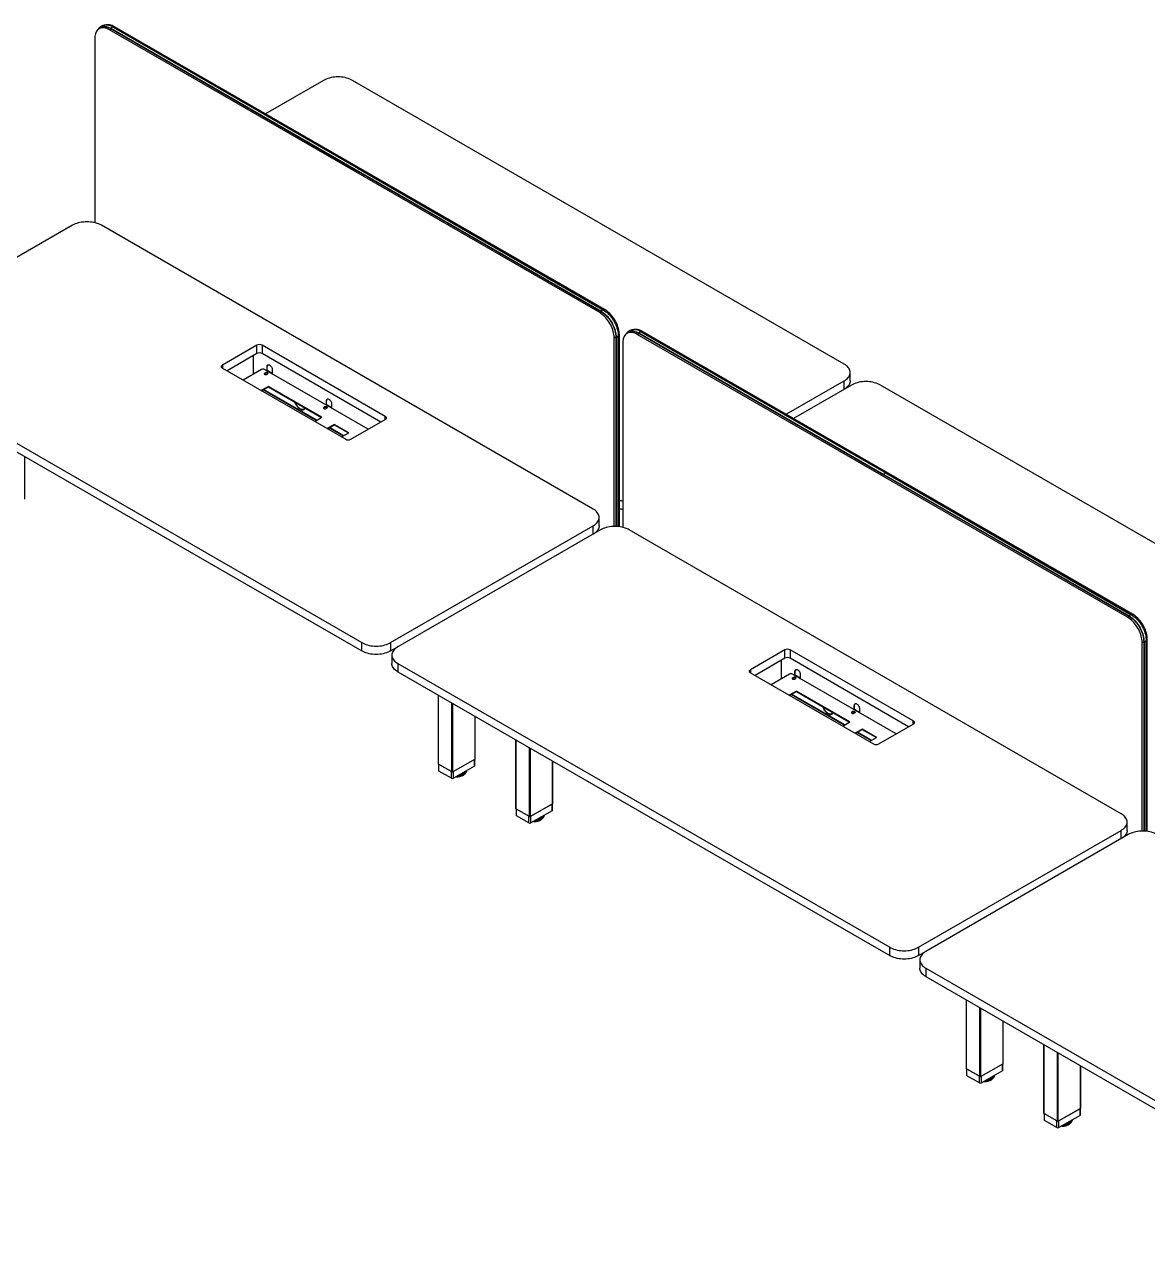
# Model space of a CAD drawing. Header units: millimetres. Extents: x -429 to 10261, y -321 to 5396.
# Drawn here: x 5662 to 8406, y 312 to 3333 of the extents above; entities that cross this region are included whole.
import ezdxf

# ---------------------------------------------------------------- set-up
doc = ezdxf.new("R2010")
doc.units = ezdxf.units.MM
doc.header["$LTSCALE"] = 100

msp = doc.modelspace()

# ---------------------------------------------------------------- linework, layer by layer
at = {"color": 7, "linetype": 'Continuous', "lineweight": -3}
for p, q in [((5848.99, 3326.22), (5844.04, 3323.36)), ((5872.57, 3323.74), (6471.84, 2977.79)), ((5872.57, 3323.74), (5872.57, 3323.5)), ((5872.57, 3323.5), (6471.84, 2977.55)), ((5872.74, 3324.19), (6472.01, 2978.23)), ((5878.06, 3327.26), (6477.34, 2981.31)), ((6477.4, 2981.29), (5878.13, 3327.24)), ((5879.08, 3326.69), (5881.76, 3328.23)), ((7080.31, 2636.33), (5881.76, 3328.23)), ((5833.68, 3300.47), (5833.68, 2848.78)), ((5869.04, 3320.89), (5873.01, 3323.18)), ((7067.58, 2628.98), (5869.04, 3320.89)), ((5872.61, 3323.41), (6471.89, 2977.45)), ((6392.65, 3196.92), (6250.94, 3115.11)), ((7665.44, 2502.97), (6463.36, 3196.92)), ((6471.84, 2977.79), (7071.12, 2631.84)), ((6471.84, 2977.55), (7071.12, 2631.59)), ((6471.89, 2977.45), (7071.16, 2631.5)), ((6472.01, 2978.23), (7071.28, 2632.28)), ((6477.34, 2981.31), (7076.61, 2635.35)), ((7076.67, 2635.33), (6477.4, 2981.29)), ((5778.88, 2842.6), (5283.91, 2556.86)), ((7051.67, 2148.65), (5849.59, 2842.6)), ((7067.58, 2628.98), (7071.61, 2631.31)), ((7071.12, 2631.84), (7071.12, 2631.59)), ((7071.12, 2631.84), (7071.5, 2631.61)), ((7077.6, 2634.76), (7080.31, 2636.33)), ((7102.94, 2567.74), (7106.96, 2570.07)), ((7106.91, 2569.58), (7106.91, 2106.05)), ((7107.18, 2569.38), (7106.97, 2569.5)), ((7106.97, 2569.5), (7106.97, 2106.05)), ((7107.17, 2570.42), (7107.18, 2569.38)), ((7107.18, 2569.38), (7107.18, 2106.05)), ((7107.65, 2569.3), (7107.65, 2106.03)), ((7112.96, 2573.53), (7115.67, 2575.09)), ((7112.97, 2572.37), (7112.97, 2105.68)), ((7112.98, 2105.68), (7112.98, 2572.44)), ((7115.67, 2105.38), (7115.67, 2575.09)), ((7139.46, 2581.25), (7134.51, 2578.39)), ((7159.51, 2575.91), (7163.48, 2578.21)), ((8358.05, 1884.01), (7159.51, 2575.91)), ((7163.04, 2578.77), (7762.31, 2232.82)), ((7163.04, 2578.77), (7163.04, 2578.53)), ((7163.04, 2578.53), (7762.31, 2232.57)), ((7163.08, 2578.43), (7762.36, 2232.48)), ((7163.21, 2579.21), (7762.48, 2233.26)), ((7168.53, 2582.29), (7767.8, 2236.33)), ((7767.87, 2236.31), (7168.6, 2582.27)), ((7169.55, 2581.71), (7172.23, 2583.26)), ((8370.78, 1891.36), (7172.23, 2583.26)), ((6229.66, 2549.3), (6145.52, 2500.73)), ((6229.66, 2528.89), (6229.66, 2549.3)), ((6543.62, 2375.41), (6242.39, 2549.3)), ((6242.39, 2549.3), (6242.39, 2528.89)), ((7102.94, 2106.06), (7102.94, 2567.74)), ((7124.15, 2555.5), (7124.15, 2103.81)), ((5283.91, 2516.04), (6485.99, 1822.09)), ((6229.66, 2528.89), (6156.83, 2486.85)), ((6220.68, 2523.71), (6220.68, 2478.06)), ((6220.96, 2523.87), (6220.96, 2478.22)), ((6532.3, 2361.53), (6242.39, 2528.89)), ((5283.91, 2495.62), (6485.99, 1801.68)), ((6145.52, 2500.73), (6145.52, 2493.38)), ((6145.52, 2493.38), (6446.74, 2319.49)), ((6241.33, 2489.98), (6196.37, 2464.03)), ((6501.6, 2343.81), (6248.4, 2489.98)), ((6250.87, 2482.02), (6248.75, 2480.8)), ((6248.75, 2479.98), (6250.87, 2481.2)), ((6248.75, 2479.98), (6248.75, 2480.8)), ((6250.87, 2481.2), (6250.87, 2482.02)), ((6254.34, 2487.29), (6253.7, 2486.92)), ((6253.7, 2477.94), (6255.82, 2479.16)), ((6254.34, 2487.29), (6256.11, 2486.27)), ((6255.12, 2497.45), (6254.55, 2497.13)), ((6254.55, 2487.39), (6254.55, 2497.13)), ((6255.12, 2487.38), (6255.12, 2497.45)), ((6256.91, 2486.35), (6255.14, 2487.37)), ((6257.52, 2485.45), (6256.11, 2486.27)), ((6257.52, 2485.45), (6259.64, 2484.23)), ((6260.44, 2484.3), (6258.32, 2485.53)), ((6261.06, 2483.41), (6259.64, 2484.23)), ((6261.06, 2483.41), (6263.18, 2482.18)), ((6263.98, 2482.26), (6261.86, 2483.49)), ((6264.59, 2481.37), (6263.18, 2482.18)), ((6264.59, 2481.37), (6266.36, 2480.35)), ((6267.16, 2480.43), (6265.39, 2481.45)), ((6265.72, 2479.98), (6266.36, 2480.35)), ((6266.29, 2479.65), (6266.36, 2479.69)), ((6266.36, 2479.69), (6266.36, 2480.35)), ((6266.36, 2479.69), (6266.93, 2479.37)), ((6266.93, 2479.37), (6267.28, 2479.57)), ((6267.28, 2479.16), (6266.93, 2479.37)), ((6267.28, 2489.78), (6267.28, 2479.16)), ((7680.09, 2462.15), (7680.09, 2482.56)), ((6257.92, 2448.56), (6240.53, 2438.53)), ((6241.24, 2438.12), (6257.92, 2447.75)), ((6388.73, 2373.05), (6257.92, 2448.56)), ((6257.92, 2447.75), (6257.92, 2448.56)), ((6257.92, 2447.75), (6388.03, 2372.64)), ((7523.73, 2380.35), (7665.44, 2462.15)), ((7683.12, 2451.95), (7541.41, 2370.14)), ((7665.44, 2441.74), (7665.44, 2462.15)), ((8955.91, 1758), (7753.83, 2451.95)), ((6375.01, 2365.12), (6244.9, 2440.23)), ((6376.14, 2365.78), (6246.03, 2440.89)), ((6334.45, 2393.45), (6334.45, 2394.27)), ((6335.87, 2393.46), (6335.87, 2392.64)), ((6335.87, 2392.64), (6336.43, 2392.96)), ((6336.43, 2393.18), (6336.43, 2392.96)), ((6343.8, 2392.76), (6344.8, 2392.19)), ((6344.16, 2392.95), (6344.73, 2393.28)), ((6395.83, 2398.34), (6393.71, 2397.11)), ((6393.71, 2396.3), (6395.83, 2397.52)), ((6393.71, 2396.3), (6393.71, 2397.11)), ((6395.83, 2397.52), (6395.83, 2398.34)), ((6399.3, 2403.61), (6398.66, 2403.24)), ((6398.66, 2394.26), (6400.78, 2395.48)), ((6399.3, 2403.61), (6401.06, 2402.58)), ((6400.07, 2413.77), (6399.51, 2413.44)), ((6399.51, 2403.7), (6399.51, 2413.44)), ((6400.07, 2403.7), (6400.07, 2413.77)), ((6401.86, 2402.66), (6400.1, 2403.68)), ((6402.48, 2401.77), (6401.06, 2402.58)), ((6402.48, 2401.77), (6404.6, 2400.54)), ((6405.4, 2400.62), (6403.28, 2401.85)), ((6406.01, 2399.73), (6404.6, 2400.54)), ((6406.01, 2399.73), (6408.13, 2398.5)), ((6408.93, 2398.58), (6406.81, 2399.81)), ((6409.55, 2397.69), (6408.13, 2398.5)), ((6409.55, 2397.69), (6411.32, 2396.67)), ((6412.12, 2396.74), (6410.35, 2397.77)), ((6410.68, 2396.3), (6411.32, 2396.67)), ((6411.25, 2395.97), (6411.32, 2396.01)), ((6411.32, 2396.01), (6411.32, 2396.67)), ((6411.32, 2396.01), (6411.88, 2395.69)), ((6411.88, 2395.69), (6412.24, 2395.89)), ((6412.24, 2395.48), (6411.88, 2395.69)), ((6412.24, 2406.1), (6412.24, 2395.48)), ((6371.35, 2363.01), (6388.73, 2373.05)), ((6459.47, 2319.49), (6543.62, 2368.06)), ((6543.62, 2368.06), (6543.62, 2375.41)), ((6418.78, 2355.7), (6401.4, 2345.66)), ((6402.11, 2345.25), (6418.78, 2354.88)), ((6440.41, 2327.36), (6405.77, 2347.37)), ((6441.55, 2328.02), (6406.9, 2348.02)), ((6454.14, 2335.29), (6418.78, 2355.7)), ((6418.78, 2354.88), (6418.78, 2355.7)), ((6418.78, 2354.88), (6453.43, 2334.88)), ((6436.75, 2325.25), (6454.14, 2335.29)), ((5662.65, 2173.68), (5662.65, 2276.98)), ((7767.8, 2236.33), (8367.08, 1890.38)), ((8367.14, 1890.36), (7767.87, 2236.31)), ((7762.31, 2232.82), (8361.59, 1886.87)), ((7762.31, 2232.82), (7762.31, 2232.57)), ((7762.31, 2232.57), (8361.59, 1886.62)), ((7762.36, 2232.48), (8361.63, 1886.53)), ((7762.48, 2233.26), (8361.75, 1887.31)), ((7066.32, 2107.83), (7066.32, 2128.24)), ((6556.7, 1822.09), (7051.67, 2107.83)), ((7069.35, 2097.63), (6574.38, 1811.88)), ((7051.67, 2087.42), (7051.67, 2107.83)), ((8342.14, 1403.68), (7140.06, 2097.63)), ((8358.05, 1884.01), (8362.08, 1886.33)), ((8361.59, 1886.87), (8361.59, 1886.62)), ((8361.59, 1886.87), (8361.97, 1886.64)), ((8368.07, 1889.79), (8370.78, 1891.36)), ((6485.99, 1801.68), (6485.99, 1822.09)), ((6556.7, 1822.09), (6556.7, 1801.68)), ((8393.41, 1822.77), (8397.43, 1825.1)), ((8393.41, 1361.09), (8393.41, 1822.77)), ((8397.38, 1824.61), (8397.38, 1361.08)), ((8397.65, 1824.4), (8397.44, 1824.53)), ((8397.44, 1824.53), (8397.44, 1361.08)), ((8397.64, 1825.44), (8397.65, 1824.4)), ((8397.65, 1824.4), (8397.65, 1361.07)), ((8398.12, 1824.33), (8398.12, 1361.06)), ((8403.43, 1828.55), (8406.14, 1830.12)), ((8403.44, 1827.4), (8403.44, 1360.71)), ((8403.45, 1360.71), (8403.45, 1827.47)), ((8406.14, 1360.41), (8406.14, 1830.12)), ((6556.7, 1801.68), (6573.93, 1811.62)), ((6559.73, 1791.47), (6559.73, 1771.06)), ((7520.13, 1804.33), (7435.99, 1755.76)), ((7520.13, 1783.92), (7447.3, 1741.88)), ((7520.13, 1783.92), (7520.13, 1804.33)), ((7834.09, 1630.44), (7532.86, 1804.33)), ((7532.86, 1804.33), (7532.86, 1783.92)), ((7822.77, 1616.56), (7532.86, 1783.92)), ((6574.38, 1771.06), (7776.46, 1077.12)), ((6574.38, 1771.06), (6574.38, 1750.65)), ((7435.99, 1755.76), (7435.99, 1748.41)), ((7511.15, 1778.73), (7511.15, 1733.09)), ((7511.43, 1778.9), (7511.43, 1733.25)), ((7545.59, 1752.48), (7545.02, 1752.15)), ((7545.59, 1742.41), (7545.59, 1752.48)), ((6574.38, 1750.65), (7776.46, 1056.7)), ((7435.99, 1748.41), (7737.21, 1574.51)), ((7531.8, 1745.01), (7486.84, 1719.05)), ((7792.07, 1598.84), (7538.87, 1745.01)), ((7541.34, 1737.05), (7539.22, 1735.82)), ((7539.22, 1735.01), (7541.34, 1736.23)), ((7539.22, 1735.01), (7539.22, 1735.82)), ((7541.34, 1736.23), (7541.34, 1737.05)), ((7544.81, 1742.31), (7544.17, 1741.95)), ((7544.17, 1732.97), (7546.29, 1734.19)), ((7544.81, 1742.31), (7546.58, 1741.29)), ((7545.02, 1742.41), (7545.02, 1752.15)), ((7547.38, 1741.37), (7545.61, 1742.39)), ((7547.99, 1740.48), (7546.58, 1741.29)), ((7547.99, 1740.48), (7550.11, 1739.25)), ((7550.91, 1739.33), (7548.79, 1740.56)), ((7551.53, 1738.44), (7550.11, 1739.25)), ((7551.53, 1738.44), (7553.65, 1737.21)), ((7554.45, 1737.29), (7552.33, 1738.52)), ((7555.06, 1736.4), (7553.65, 1737.21)), ((7555.06, 1736.4), (7556.83, 1735.38)), ((7557.63, 1735.45), (7555.86, 1736.47)), ((7556.19, 1735.01), (7556.83, 1735.38)), ((7556.76, 1734.68), (7556.83, 1734.72)), ((7556.83, 1734.72), (7556.83, 1735.38)), ((7556.83, 1734.72), (7557.4, 1734.4)), ((7557.4, 1734.4), (7557.75, 1734.6)), ((7557.75, 1734.19), (7557.4, 1734.4)), ((7557.75, 1744.81), (7557.75, 1734.19)), ((6672.93, 1693.75), (6672.93, 1525.86)), ((6673.37, 1525.25), (6673.37, 1693.5)), ((7548.39, 1703.59), (7531, 1693.56)), ((7531.71, 1693.15), (7548.39, 1702.78)), ((7665.48, 1620.15), (7535.37, 1695.26)), ((7666.61, 1620.8), (7536.5, 1695.91)), ((7679.2, 1628.07), (7548.39, 1703.59)), ((7548.39, 1702.78), (7548.39, 1703.59)), ((7548.39, 1702.78), (7678.5, 1627.67)), ((6706.6, 1506.06), (6706.6, 1674.32)), ((6708.73, 1506.06), (6708.73, 1673.09)), ((7690.54, 1668.8), (7689.98, 1668.47)), ((7689.98, 1658.73), (7689.98, 1668.47)), ((7690.54, 1658.72), (7690.54, 1668.8)), ((6763.17, 1537.49), (6763.17, 1641.66)), ((6763.61, 1538.1), (6763.61, 1641.41)), ((7624.92, 1648.48), (7624.92, 1649.3)), ((7626.34, 1648.48), (7626.34, 1647.67)), ((7626.34, 1647.67), (7626.9, 1647.99)), ((7626.9, 1648.21), (7626.9, 1647.99)), ((7634.27, 1647.79), (7635.27, 1647.21)), ((7634.63, 1647.98), (7635.2, 1648.3)), ((7686.3, 1653.37), (7684.18, 1652.14)), ((7684.18, 1651.33), (7686.3, 1652.55)), ((7684.18, 1651.33), (7684.18, 1652.14)), ((7686.3, 1652.55), (7686.3, 1653.37)), ((7689.77, 1658.63), (7689.13, 1658.27)), ((7689.13, 1649.28), (7691.25, 1650.51)), ((7689.77, 1658.63), (7691.53, 1657.61)), ((7692.33, 1657.69), (7690.57, 1658.71)), ((7692.95, 1656.8), (7691.53, 1657.61)), ((7692.95, 1656.8), (7695.07, 1655.57)), ((7695.87, 1655.65), (7693.75, 1656.88)), ((7696.48, 1654.75), (7695.07, 1655.57)), ((7696.48, 1654.75), (7698.6, 1653.53)), ((7699.4, 1653.61), (7697.28, 1654.83)), ((7700.02, 1652.71), (7698.6, 1653.53)), ((7700.02, 1652.71), (7701.79, 1651.69)), ((7702.59, 1651.77), (7700.82, 1652.79)), ((7701.15, 1651.33), (7701.79, 1651.69)), ((7701.72, 1651), (7701.79, 1651.04)), ((7701.79, 1651.04), (7701.79, 1651.69)), ((7701.79, 1651.04), (7702.35, 1650.71)), ((7702.35, 1650.71), (7702.71, 1650.92)), ((7702.71, 1650.51), (7702.35, 1650.71)), ((7702.71, 1661.12), (7702.71, 1650.51)), ((7661.82, 1618.04), (7679.2, 1628.07)), ((7709.25, 1610.73), (7691.87, 1600.69)), ((7692.58, 1600.28), (7709.25, 1609.91)), ((7730.88, 1582.39), (7696.24, 1602.39)), ((7732.02, 1583.05), (7697.37, 1603.05)), ((7744.61, 1590.32), (7709.25, 1610.73)), ((7709.25, 1609.91), (7709.25, 1610.73)), ((7709.25, 1609.91), (7743.9, 1589.91)), ((7749.94, 1574.51), (7834.09, 1623.09)), ((7834.09, 1623.09), (7834.09, 1630.44)), ((6862.44, 1584.36), (6862.44, 1416.46)), ((6862.87, 1415.85), (6862.87, 1584.1)), ((7727.22, 1580.28), (7744.61, 1590.32)), ((6896.11, 1396.66), (6896.11, 1564.92)), ((6898.23, 1396.66), (6898.23, 1563.69)), ((6706.6, 1506.06), (6673.37, 1525.25)), ((6673.76, 1525.02), (6673.76, 1509.53)), ((6705.19, 1506.88), (6674.78, 1524.43)), ((6674.78, 1508.1), (6674.78, 1524.43)), ((6763.17, 1537.49), (6708.73, 1506.06)), ((6761.76, 1536.68), (6710.14, 1506.88)), ((6761.76, 1520.35), (6710.14, 1490.55)), ((6761.76, 1520.35), (6761.76, 1536.68)), ((6762.78, 1521.77), (6762.78, 1537.27)), ((6952.68, 1428.09), (6952.68, 1532.26)), ((6953.12, 1428.71), (6953.12, 1532.01)), ((6705.19, 1490.55), (6674.78, 1508.1)), ((6705.19, 1490.55), (6705.19, 1506.88)), ((6710.14, 1490.55), (6710.14, 1506.88)), ((6952.68, 1428.09), (6898.23, 1396.66)), ((6951.26, 1427.28), (6899.64, 1397.48)), ((6951.26, 1410.95), (6951.26, 1427.28)), ((6952.29, 1412.38), (6952.29, 1427.87)), ((6896.11, 1396.66), (6862.87, 1415.85)), ((6863.26, 1415.62), (6863.26, 1400.13)), ((6894.69, 1397.48), (6864.29, 1415.03)), ((6864.29, 1398.7), (6864.29, 1415.03)), ((6894.69, 1381.15), (6864.29, 1398.7)), ((6894.69, 1381.15), (6894.69, 1397.48)), ((6951.26, 1410.95), (6899.64, 1381.15)), ((6899.64, 1381.15), (6899.64, 1397.48)), ((7847.17, 1077.12), (8342.14, 1362.86)), ((8342.14, 1342.45), (8342.14, 1362.86)), ((8356.79, 1362.86), (8356.79, 1383.27)), ((8359.82, 1352.65), (7864.85, 1066.91)), ((7776.46, 1056.7), (7776.46, 1077.12)), ((7847.17, 1077.12), (7847.17, 1056.7)), ((7847.17, 1056.7), (7864.4, 1066.65)), ((7850.2, 1046.5), (7850.2, 1026.09)), ((7864.85, 1026.09), (9066.93, 332.14)), ((7864.85, 1026.09), (7864.85, 1005.68)), ((7864.85, 1005.68), (9066.93, 311.73)), ((7963.4, 948.78), (7963.4, 780.89)), ((7963.84, 780.27), (7963.84, 948.53)), ((7997.07, 761.09), (7997.07, 929.34)), ((7999.2, 761.09), (7999.2, 928.12)), ((8053.64, 792.52), (8053.64, 896.69)), ((8054.08, 793.13), (8054.08, 896.43)), ((8152.91, 839.38), (8152.91, 671.49)), ((8153.34, 670.88), (8153.34, 839.13)), ((8186.58, 651.69), (8186.58, 819.94)), ((8188.7, 651.69), (8188.7, 818.72)), ((8053.64, 792.52), (7999.2, 761.09)), ((8052.23, 791.7), (8000.61, 761.9)), ((8052.23, 775.37), (8052.23, 791.7)), ((8053.25, 776.8), (8053.25, 792.3)), ((8243.15, 683.12), (8243.15, 787.29)), ((8243.59, 683.73), (8243.59, 787.03)), ((7997.07, 761.09), (7963.84, 780.27)), ((7964.23, 780.05), (7964.23, 764.56)), ((7995.66, 761.9), (7965.25, 779.46)), ((7965.25, 763.13), (7965.25, 779.46)), ((7995.66, 745.57), (7965.25, 763.13)), ((7995.66, 745.57), (7995.66, 761.9)), ((8052.23, 775.37), (8000.61, 745.57)), ((8000.61, 745.57), (8000.61, 761.9)), ((8186.58, 651.69), (8153.34, 670.88)), ((8153.73, 670.65), (8153.73, 655.16)), ((8185.16, 652.51), (8154.76, 670.06)), ((8154.76, 653.73), (8154.76, 670.06)), ((8243.15, 683.12), (8188.7, 651.69)), ((8241.73, 682.3), (8190.11, 652.51)), ((8241.73, 665.97), (8190.11, 636.18)), ((8241.73, 665.97), (8241.73, 682.3)), ((8242.76, 667.4), (8242.76, 682.9)), ((8185.16, 636.18), (8154.76, 653.73)), ((8185.16, 636.18), (8185.16, 652.51)), ((8190.11, 636.18), (8190.11, 652.51))]:
    msp.add_line(p, q, dxfattribs=at)
at = {"color": 7, "linetype": 'Continuous', "lineweight": -3, "flags": 128}
for points in [[(5869.04, 3320.89), (5865.95, 3322.51), (5862.9, 3323.81), (5859.89, 3324.78), (5856.94, 3325.4), (5854.09, 3325.69), (5851.36, 3325.62), (5848.76, 3325.21), (5846.31, 3324.45), (5844.04, 3323.36), (5841.95, 3321.94), (5840.08, 3320.2), (5838.42, 3318.15), (5836.99, 3315.81), (5835.81, 3313.2), (5834.89, 3310.34), (5834.22, 3307.25), (5833.82, 3303.95), (5833.68, 3300.47)], [(5842.3, 3322.21), (5843.03, 3323.04), (5844.95, 3324.82), (5847.07, 3326.27), (5849.39, 3327.38), (5851.89, 3328.15), (5854.54, 3328.57), (5857.33, 3328.64), (5860.24, 3328.35), (5863.24, 3327.71), (5866.31, 3326.73), (5869.43, 3325.4), (5872.57, 3323.74)], [(5843.32, 3322.93), (5845.11, 3324.56), (5847.22, 3326.01), (5849.53, 3327.12), (5852.01, 3327.88), (5854.65, 3328.3), (5857.42, 3328.37), (5860.31, 3328.08), (5863.29, 3327.44), (5866.35, 3326.46), (5869.45, 3325.15), (5872.57, 3323.5)], [(5845.71, 3324.33), (5847.32, 3325.78), (5847.55, 3325.97)], [(5847.01, 3325.08), (5847.7, 3325.66), (5849.51, 3326.92)], [(5848.99, 3326.22), (5851.26, 3327.31), (5853.7, 3328.07)], [(5849.01, 3327.71), (5850.4, 3328.23), (5852.85, 3328.83), (5855.43, 3329.12), (5858.13, 3329.08), (5860.93, 3328.73), (5863.81, 3328.06), (5866.75, 3327.07), (5869.74, 3325.78), (5872.74, 3324.19)], [(5881.76, 3328.23), (5878.68, 3329.86), (5875.62, 3331.16), (5872.61, 3332.13), (5869.67, 3332.75), (5866.82, 3333.03), (5864.09, 3332.97), (5861.49, 3332.56), (5860.58, 3332.32)], [(5878.13, 3327.24), (5878.1, 3327.25), (5878.06, 3327.26)], [(6463.36, 3196.92), (6460.14, 3198.62), (6456.68, 3200.15), (6453, 3201.51), (6449.14, 3202.67), (6445.11, 3203.63), (6440.95, 3204.39), (6436.69, 3204.94), (6432.36, 3205.26), (6428, 3205.37), (6423.65, 3205.26), (6419.32, 3204.94), (6415.06, 3204.39), (6410.9, 3203.63), (6406.87, 3202.67), (6403, 3201.51), (6399.33, 3200.15), (6395.86, 3198.62), (6392.65, 3196.92)], [(5849.59, 2842.6), (5846.38, 2844.3), (5842.91, 2845.83), (5839.24, 2847.19), (5835.37, 2848.35), (5831.34, 2849.31), (5827.18, 2850.07), (5822.92, 2850.61), (5818.59, 2850.94), (5814.24, 2851.05), (5809.88, 2850.94), (5805.55, 2850.61), (5801.29, 2850.07), (5797.13, 2849.31), (5793.1, 2848.35), (5789.24, 2847.19), (5785.56, 2845.83), (5782.1, 2844.3), (5778.88, 2842.6)], [(7102.94, 2567.74), (7102.8, 2571.38), (7102.4, 2575.14), (7101.73, 2579.01), (7100.81, 2582.94), (7099.63, 2586.91), (7098.2, 2590.89), (7096.54, 2594.85), (7094.67, 2598.76), (7092.58, 2602.59), (7090.31, 2606.31), (7087.86, 2609.89), (7085.26, 2613.31), (7082.52, 2616.53), (7079.67, 2619.54), (7076.73, 2622.31), (7073.72, 2624.82), (7070.66, 2627.05), (7067.58, 2628.98)], [(7071.12, 2631.59), (7074.24, 2629.63), (7077.34, 2627.37), (7080.4, 2624.83), (7083.38, 2622.02), (7086.27, 2618.97), (7089.04, 2615.7), (7091.68, 2612.24), (7094.16, 2608.6), (7096.47, 2604.83), (7098.58, 2600.95), (7100.48, 2596.99), (7102.17, 2592.97), (7103.61, 2588.93), (7104.81, 2584.91), (7105.75, 2580.92), (7106.42, 2577), (7106.83, 2573.19), (7106.97, 2569.5)], [(7071.28, 2632.28), (7074.29, 2630.4), (7077.27, 2628.25), (7080.21, 2625.84), (7083.09, 2623.19), (7085.89, 2620.31), (7088.59, 2617.23), (7091.17, 2613.96), (7093.62, 2610.53), (7095.91, 2606.97), (7098.04, 2603.29), (7099.98, 2599.52), (7101.73, 2595.68), (7103.26, 2591.81), (7104.58, 2587.93), (7105.68, 2584.07), (7106.53, 2580.25), (7107.15, 2576.5), (7107.52, 2572.84), (7107.65, 2569.3)], [(7071.5, 2631.61), (7074.26, 2629.87), (7077.38, 2627.59), (7080.45, 2625.03), (7083.45, 2622.21), (7086.36, 2619.14), (7089.15, 2615.85), (7091.8, 2612.37), (7094.3, 2608.71), (7096.62, 2604.92), (7098.74, 2601.01), (7100.66, 2597.03), (7102.35, 2592.99), (7103.8, 2588.93), (7105.01, 2584.87), (7105.95, 2580.86), (7106.63, 2576.92), (7107.04, 2573.08), (7107.17, 2570.42)], [(7076.61, 2635.35), (7079.61, 2633.48), (7082.59, 2631.33), (7085.53, 2628.92), (7088.41, 2626.26), (7091.21, 2623.39), (7093.91, 2620.3), (7096.5, 2617.04), (7098.94, 2613.61), (7101.24, 2610.04), (7103.36, 2606.36), (7105.3, 2602.59), (7107.05, 2598.76), (7108.59, 2594.89), (7109.91, 2591.01), (7111, 2587.14), (7111.86, 2583.32), (7112.47, 2579.57), (7112.85, 2575.91), (7112.97, 2572.37)], [(7076.67, 2635.33), (7076.64, 2635.34), (7076.61, 2635.35)], [(7115.67, 2575.09), (7115.53, 2578.73), (7115.13, 2582.49), (7114.46, 2586.35), (7113.53, 2590.29), (7112.35, 2594.26), (7110.93, 2598.24), (7109.27, 2602.2), (7107.39, 2606.11), (7105.31, 2609.94), (7103.04, 2613.66), (7100.59, 2617.24), (7097.99, 2620.65), (7095.25, 2623.88), (7092.4, 2626.89), (7089.46, 2629.65), (7086.45, 2632.16), (7083.39, 2634.39), (7080.31, 2636.33)], [(7112.98, 2572.44), (7112.98, 2572.41), (7112.97, 2572.37)], [(7159.51, 2575.91), (7156.42, 2577.54), (7153.37, 2578.84), (7150.36, 2579.81), (7147.41, 2580.43), (7144.56, 2580.71), (7141.83, 2580.65), (7139.23, 2580.24), (7136.78, 2579.48), (7134.51, 2578.39), (7132.42, 2576.97), (7130.54, 2575.22), (7128.89, 2573.18), (7127.46, 2570.84), (7126.28, 2568.23), (7125.36, 2565.37), (7124.69, 2562.28), (7124.29, 2558.98), (7124.15, 2555.5)], [(7132.77, 2577.24), (7133.5, 2578.07), (7135.42, 2579.84), (7137.54, 2581.3), (7139.86, 2582.41), (7142.36, 2583.18), (7145.01, 2583.6), (7147.8, 2583.67), (7150.71, 2583.38), (7153.71, 2582.74), (7156.78, 2581.75), (7159.9, 2580.43), (7163.04, 2578.77)], [(7133.79, 2577.95), (7135.58, 2579.59), (7137.69, 2581.04), (7140, 2582.14), (7142.48, 2582.91), (7145.12, 2583.33), (7147.89, 2583.39), (7150.78, 2583.11), (7153.76, 2582.47), (7156.82, 2581.49), (7159.92, 2580.17), (7163.04, 2578.53)], [(7136.18, 2579.35), (7137.79, 2580.81), (7138.02, 2580.99)], [(7137.48, 2580.1), (7138.17, 2580.69), (7139.98, 2581.95)], [(7139.46, 2581.25), (7141.73, 2582.34), (7144.17, 2583.09)], [(7139.48, 2582.74), (7140.87, 2583.25), (7143.32, 2583.86), (7145.9, 2584.14), (7148.6, 2584.11), (7151.4, 2583.76), (7154.28, 2583.08), (7157.22, 2582.1), (7160.21, 2580.8), (7163.21, 2579.21)], [(7172.23, 2583.26), (7169.15, 2584.89), (7166.09, 2586.19), (7163.08, 2587.15), (7160.14, 2587.78), (7157.29, 2588.06), (7154.56, 2588), (7151.96, 2587.58), (7151.05, 2587.35)], [(7168.6, 2582.27), (7168.57, 2582.28), (7168.53, 2582.29)], [(6145.52, 2493.38), (6144.4, 2494.17), (6143.56, 2495.07), (6143.05, 2496.04), (6142.88, 2497.05), (6143.05, 2498.07), (6143.56, 2499.04), (6144.4, 2499.94), (6145.52, 2500.73)], [(6248.75, 2480.8), (6248.06, 2480.22), (6247.74, 2479.54), (6247.85, 2478.84), (6248.36, 2478.21), (6249.22, 2477.71), (6250.32, 2477.42), (6251.53, 2477.36), (6252.71, 2477.54), (6253.7, 2477.94)], [(6247.8, 2478.96), (6248.06, 2479.41), (6248.75, 2479.98)], [(6255.82, 2479.16), (6256.52, 2479.74), (6256.84, 2480.42), (6256.73, 2481.12), (6256.22, 2481.75), (6255.36, 2482.25), (6254.25, 2482.54), (6253.04, 2482.61), (6251.87, 2482.42), (6250.87, 2482.02)], [(6250.87, 2481.2), (6251.87, 2481.61), (6253.04, 2481.79), (6254.25, 2481.73), (6255.36, 2481.43), (6256.22, 2480.93), (6256.73, 2480.3), (6256.78, 2480.18)], [(6255.68, 2481.12), (6254.64, 2481.58), (6253.92, 2481.77)], [(6254.55, 2497.13), (6254.69, 2498.57), (6255.1, 2499.8), (6255.77, 2500.74), (6256.66, 2501.37), (6257.73, 2501.65), (6258.95, 2501.58), (6260.25, 2501.14), (6261.58, 2500.38), (6262.88, 2499.31), (6264.1, 2497.98), (6265.17, 2496.46), (6266.06, 2494.8), (6266.73, 2493.09), (6267.14, 2491.39), (6267.28, 2489.78)], [(6256.77, 2480.16), (6256.47, 2480.52), (6255.68, 2481.12)], [(6256.55, 2479.78), (6256.47, 2479.87), (6255.68, 2480.47)], [(7665.44, 2462.15), (7668.39, 2464.01), (7671.04, 2466.01), (7673.39, 2468.13), (7675.4, 2470.36), (7677.07, 2472.69), (7678.38, 2475.09), (7679.33, 2477.55), (7679.9, 2480.05), (7680.09, 2482.56), (7679.9, 2485.08), (7679.33, 2487.58), (7678.38, 2490.03), (7677.07, 2492.44), (7675.4, 2494.76), (7673.39, 2497), (7671.04, 2499.12), (7668.39, 2501.12), (7665.44, 2502.97)], [(7680.09, 2462.15), (7679.9, 2459.63), (7679.33, 2457.14), (7678.38, 2454.68), (7677.07, 2452.28), (7675.4, 2449.95), (7673.39, 2447.72), (7671.04, 2445.59), (7668.39, 2443.6), (7665.89, 2442)], [(7753.83, 2451.95), (7750.61, 2453.65), (7747.15, 2455.18), (7743.47, 2456.53), (7739.61, 2457.7), (7735.58, 2458.66), (7731.42, 2459.42), (7727.16, 2459.96), (7722.83, 2460.29), (7718.47, 2460.4), (7714.12, 2460.29), (7709.79, 2459.96), (7705.53, 2459.42), (7701.37, 2458.66), (7697.34, 2457.7), (7693.47, 2456.53), (7689.8, 2455.18), (7686.33, 2453.65), (7683.12, 2451.95)], [(6399.51, 2413.44), (6399.65, 2414.89), (6400.06, 2416.12), (6400.72, 2417.06), (6401.61, 2417.69), (6402.69, 2417.97), (6403.91, 2417.89), (6405.21, 2417.46), (6406.54, 2416.7), (6407.84, 2415.62), (6409.05, 2414.3), (6410.13, 2412.77), (6411.02, 2411.12), (6411.69, 2409.4), (6412.1, 2407.7), (6412.24, 2406.1)], [(6331.59, 2396.49), (6333.07, 2395.19), (6334.45, 2394.16)], [(6347, 2396.32), (6346.37, 2395.11), (6345.37, 2393.87), (6344.16, 2392.95), (6342.76, 2392.36), (6341.19, 2392.11), (6339.5, 2392.22), (6337.71, 2392.67), (6335.87, 2393.46)], [(6335.87, 2392.64), (6337.82, 2391.8), (6339.71, 2391.31), (6341.51, 2391.2), (6343.17, 2391.46), (6344.66, 2392.08), (6345.95, 2393.06), (6347, 2394.37), (6347.76, 2395.88)], [(6393.71, 2397.11), (6393.01, 2396.54), (6392.7, 2395.86), (6392.8, 2395.16), (6393.32, 2394.53), (6394.18, 2394.03), (6395.28, 2393.73), (6396.49, 2393.67), (6397.66, 2393.85), (6398.66, 2394.26)], [(6392.76, 2395.28), (6393.01, 2395.72), (6393.71, 2396.3)], [(6400.78, 2395.48), (6401.48, 2396.06), (6401.79, 2396.73), (6401.69, 2397.43), (6401.17, 2398.07), (6400.31, 2398.57), (6399.21, 2398.86), (6398, 2398.92), (6396.83, 2398.74), (6395.83, 2398.34)], [(6395.83, 2397.52), (6396.83, 2397.93), (6398, 2398.11), (6399.21, 2398.05), (6400.31, 2397.75), (6401.17, 2397.25), (6401.69, 2396.62), (6401.73, 2396.5)], [(6400.64, 2397.44), (6399.6, 2397.9), (6398.88, 2398.09)], [(6401.72, 2396.48), (6401.43, 2396.84), (6400.64, 2397.44)], [(6401.51, 2396.1), (6401.43, 2396.19), (6400.64, 2396.79)], [(6543.62, 2375.41), (6544.74, 2374.62), (6545.57, 2373.72), (6546.08, 2372.75), (6546.25, 2371.74), (6546.08, 2370.72), (6545.57, 2369.75), (6544.74, 2368.85), (6543.62, 2368.06)], [(7767.87, 2236.31), (7767.84, 2236.33), (7767.8, 2236.33)], [(7051.67, 2107.83), (7054.62, 2109.69), (7057.27, 2111.69), (7059.62, 2113.81), (7061.63, 2116.04), (7063.3, 2118.37), (7064.61, 2120.77), (7065.56, 2123.23), (7066.13, 2125.73), (7066.32, 2128.24), (7066.13, 2130.76), (7065.56, 2133.25), (7064.61, 2135.71), (7063.3, 2138.11), (7061.63, 2140.44), (7059.62, 2142.67), (7057.27, 2144.8), (7054.62, 2146.8), (7051.67, 2148.65)], [(7066.32, 2107.83), (7066.13, 2105.31), (7065.56, 2102.82), (7064.61, 2100.36), (7063.3, 2097.96), (7061.63, 2095.63), (7059.62, 2093.4), (7057.27, 2091.27), (7054.62, 2089.27), (7052.12, 2087.68)], [(7140.06, 2097.63), (7136.84, 2099.33), (7133.38, 2100.86), (7129.71, 2102.21), (7125.84, 2103.38), (7121.81, 2104.34), (7117.65, 2105.1), (7113.39, 2105.64), (7109.06, 2105.97), (7104.71, 2106.08), (7100.35, 2105.97), (7096.02, 2105.64), (7091.76, 2105.1), (7087.6, 2104.34), (7083.57, 2103.38), (7079.71, 2102.21), (7076.03, 2100.86), (7072.57, 2099.33), (7069.35, 2097.63)], [(8393.41, 1822.77), (8393.27, 1826.41), (8392.87, 1830.17), (8392.2, 1834.03), (8391.28, 1837.97), (8390.1, 1841.94), (8388.67, 1845.92), (8387.01, 1849.88), (8385.14, 1853.79), (8383.05, 1857.62), (8380.78, 1861.34), (8378.33, 1864.92), (8375.73, 1868.33), (8372.99, 1871.56), (8370.14, 1874.57), (8367.2, 1877.33), (8364.19, 1879.84), (8361.13, 1882.07), (8358.05, 1884.01)], [(8361.59, 1886.62), (8364.71, 1884.66), (8367.81, 1882.4), (8370.87, 1879.85), (8373.85, 1877.05), (8376.74, 1874), (8379.51, 1870.73), (8382.15, 1867.26), (8384.63, 1863.63), (8386.94, 1859.86), (8389.05, 1855.98), (8390.95, 1852.01), (8392.64, 1848), (8394.08, 1843.96), (8395.28, 1839.93), (8396.22, 1835.95), (8396.89, 1832.03), (8397.3, 1828.21), (8397.44, 1824.53)], [(8361.75, 1887.31), (8364.76, 1885.43), (8367.74, 1883.28), (8370.68, 1880.87), (8373.56, 1878.22), (8376.36, 1875.34), (8379.06, 1872.26), (8381.64, 1868.99), (8384.09, 1865.56), (8386.38, 1861.99), (8388.51, 1858.31), (8390.45, 1854.54), (8392.2, 1850.71), (8393.73, 1846.84), (8395.05, 1842.96), (8396.15, 1839.1), (8397, 1835.28), (8397.62, 1831.52), (8397.99, 1827.87), (8398.12, 1824.33)], [(8361.97, 1886.64), (8364.73, 1884.89), (8367.85, 1882.62), (8370.92, 1880.06), (8373.92, 1877.23), (8376.83, 1874.17), (8379.62, 1870.88), (8382.27, 1867.39), (8384.77, 1863.74), (8387.09, 1859.95), (8389.21, 1856.04), (8391.13, 1852.05), (8392.82, 1848.01), (8394.27, 1843.95), (8395.48, 1839.9), (8396.42, 1835.89), (8397.1, 1831.95), (8397.51, 1828.11), (8397.64, 1825.44)], [(8367.08, 1890.38), (8370.08, 1888.5), (8373.06, 1886.35), (8376, 1883.94), (8378.88, 1881.29), (8381.68, 1878.41), (8384.38, 1875.33), (8386.97, 1872.06), (8389.41, 1868.63), (8391.71, 1865.07), (8393.83, 1861.39), (8395.77, 1857.62), (8397.52, 1853.78), (8399.06, 1849.91), (8400.38, 1846.04), (8401.47, 1842.17), (8402.33, 1838.35), (8402.94, 1834.6), (8403.32, 1830.94), (8403.44, 1827.4)], [(8367.14, 1890.36), (8367.11, 1890.37), (8367.08, 1890.38)], [(8406.14, 1830.12), (8406, 1833.75), (8405.6, 1837.52), (8404.93, 1841.38), (8404, 1845.31), (8402.82, 1849.28), (8401.4, 1853.27), (8399.74, 1857.23), (8397.86, 1861.14), (8395.78, 1864.97), (8393.51, 1868.68), (8391.06, 1872.27), (8388.46, 1875.68), (8385.72, 1878.9), (8382.87, 1881.91), (8379.93, 1884.68), (8376.92, 1887.19), (8373.86, 1889.42), (8370.78, 1891.36)], [(6485.99, 1822.09), (6489.2, 1820.39), (6492.66, 1818.85), (6496.34, 1817.5), (6500.21, 1816.34), (6504.24, 1815.38), (6508.4, 1814.62), (6512.66, 1814.07), (6516.98, 1813.74), (6521.34, 1813.63), (6525.7, 1813.74), (6530.02, 1814.07), (6534.28, 1814.62), (6538.44, 1815.38), (6542.47, 1816.34), (6546.34, 1817.5), (6550.02, 1818.85), (6553.48, 1820.39), (6556.7, 1822.09)], [(8403.45, 1827.47), (8403.45, 1827.44), (8403.44, 1827.4)], [(6556.7, 1801.68), (6553.48, 1799.97), (6550.02, 1798.44), (6546.34, 1797.09), (6542.47, 1795.93), (6538.44, 1794.96), (6534.28, 1794.2), (6530.02, 1793.66), (6525.7, 1793.33), (6521.34, 1793.22), (6516.98, 1793.33), (6512.66, 1793.66), (6508.4, 1794.2), (6504.24, 1794.96), (6500.21, 1795.93), (6496.34, 1797.09), (6492.66, 1798.44), (6489.2, 1799.97), (6485.99, 1801.68)], [(6574.38, 1811.88), (6571.43, 1810.03), (6568.77, 1808.03), (6566.43, 1805.91), (6564.42, 1803.67), (6562.75, 1801.35), (6561.43, 1798.94), (6560.49, 1796.49), (6559.92, 1793.99), (6559.73, 1791.47), (6559.92, 1788.96), (6560.49, 1786.46), (6561.43, 1784), (6562.75, 1781.6), (6564.42, 1779.27), (6566.43, 1777.04), (6568.77, 1774.92), (6571.43, 1772.92), (6574.38, 1771.06)], [(6574.38, 1750.65), (6571.43, 1752.51), (6568.77, 1754.5), (6566.43, 1756.63), (6564.42, 1758.86), (6562.75, 1761.19), (6561.43, 1763.59), (6560.49, 1766.05), (6559.92, 1768.54), (6559.73, 1771.06)], [(7435.99, 1748.41), (7434.87, 1749.2), (7434.03, 1750.09), (7433.52, 1751.07), (7433.35, 1752.08), (7433.52, 1753.1), (7434.03, 1754.07), (7434.87, 1754.97), (7435.99, 1755.76)], [(7545.02, 1752.15), (7545.16, 1753.6), (7545.57, 1754.83), (7546.24, 1755.77), (7547.13, 1756.4), (7548.2, 1756.68), (7549.42, 1756.6), (7550.72, 1756.17), (7552.05, 1755.4), (7553.35, 1754.33), (7554.57, 1753.01), (7555.64, 1751.48), (7556.53, 1749.83), (7557.2, 1748.11), (7557.61, 1746.41), (7557.75, 1744.81)], [(7539.22, 1735.82), (7538.53, 1735.25), (7538.21, 1734.57), (7538.32, 1733.87), (7538.83, 1733.24), (7539.69, 1732.74), (7540.79, 1732.44), (7542, 1732.38), (7543.18, 1732.56), (7544.17, 1732.97)], [(7538.27, 1733.99), (7538.53, 1734.43), (7539.22, 1735.01)], [(7546.29, 1734.19), (7546.99, 1734.77), (7547.31, 1735.44), (7547.2, 1736.14), (7546.69, 1736.78), (7545.83, 1737.28), (7544.72, 1737.57), (7543.51, 1737.63), (7542.34, 1737.45), (7541.34, 1737.05)], [(7541.34, 1736.23), (7542.34, 1736.63), (7543.51, 1736.82), (7544.72, 1736.76), (7545.83, 1736.46), (7546.69, 1735.96), (7547.2, 1735.33), (7547.25, 1735.21)], [(7546.15, 1736.15), (7545.11, 1736.61), (7544.39, 1736.8)], [(7547.24, 1735.19), (7546.94, 1735.55), (7546.15, 1736.15)], [(7547.02, 1734.81), (7546.94, 1734.9), (7546.15, 1735.5)], [(7689.98, 1668.47), (7690.12, 1669.92), (7690.53, 1671.14), (7691.19, 1672.09), (7692.08, 1672.72), (7693.16, 1673), (7694.38, 1672.92), (7695.68, 1672.49), (7697.01, 1671.72), (7698.31, 1670.65), (7699.52, 1669.33), (7700.6, 1667.8), (7701.49, 1666.15), (7702.16, 1664.43), (7702.57, 1662.73), (7702.71, 1661.12)], [(7622.06, 1651.52), (7623.54, 1650.22), (7624.92, 1649.18)], [(7637.47, 1651.35), (7636.84, 1650.13), (7635.84, 1648.9), (7634.63, 1647.98), (7633.23, 1647.39), (7631.66, 1647.14), (7629.97, 1647.25), (7628.18, 1647.7), (7626.34, 1648.48)], [(7626.34, 1647.67), (7628.29, 1646.82), (7630.18, 1646.34), (7631.98, 1646.23), (7633.64, 1646.49), (7635.13, 1647.11), (7636.42, 1648.09), (7637.47, 1649.4), (7638.23, 1650.91)], [(7684.18, 1652.14), (7683.48, 1651.57), (7683.17, 1650.89), (7683.27, 1650.19), (7683.79, 1649.55), (7684.65, 1649.06), (7685.75, 1648.76), (7686.96, 1648.7), (7688.13, 1648.88), (7689.13, 1649.28)], [(7683.23, 1650.31), (7683.48, 1650.75), (7684.18, 1651.33)], [(7691.25, 1650.51), (7691.95, 1651.08), (7692.26, 1651.76), (7692.16, 1652.46), (7691.64, 1653.1), (7690.78, 1653.59), (7689.68, 1653.89), (7688.47, 1653.95), (7687.3, 1653.77), (7686.3, 1653.37)], [(7686.3, 1652.55), (7687.3, 1652.95), (7688.47, 1653.13), (7689.68, 1653.07), (7690.78, 1652.78), (7691.64, 1652.28), (7692.16, 1651.64), (7692.2, 1651.53)], [(7691.11, 1652.47), (7690.07, 1652.92), (7689.35, 1653.12)], [(7692.19, 1651.51), (7691.9, 1651.87), (7691.11, 1652.47)], [(7691.98, 1651.13), (7691.9, 1651.21), (7691.11, 1651.82)], [(7834.09, 1630.44), (7835.21, 1629.65), (7836.04, 1628.75), (7836.55, 1627.78), (7836.72, 1626.76), (7836.55, 1625.75), (7836.04, 1624.77), (7835.21, 1623.88), (7834.09, 1623.09)], [(6742.64, 1509.31), (6742.37, 1508.2), (6741.66, 1506.54), (6740.61, 1504.95), (6739.24, 1503.43), (6737.56, 1502.03), (6735.6, 1500.75), (6733.38, 1499.62), (6730.95, 1498.65), (6728.33, 1497.85), (6725.56, 1497.25), (6722.69, 1496.84), (6720.77, 1496.68)], [(6741.45, 1508.62), (6740.61, 1507.4), (6739.24, 1505.88), (6737.56, 1504.48), (6735.6, 1503.2), (6733.38, 1502.07), (6730.95, 1501.1), (6728.33, 1500.3), (6726.2, 1499.82)], [(6932.15, 1399.91), (6931.87, 1398.8), (6931.17, 1397.14), (6930.12, 1395.55), (6928.74, 1394.04), (6927.06, 1392.63), (6925.1, 1391.35), (6922.89, 1390.22), (6920.45, 1389.25), (6917.83, 1388.46), (6915.07, 1387.85), (6912.19, 1387.44), (6910.27, 1387.28)], [(6930.96, 1399.22), (6930.12, 1398), (6928.74, 1396.49), (6927.06, 1395.08), (6925.1, 1393.8), (6922.89, 1392.67), (6920.45, 1391.7), (6917.83, 1390.9), (6915.71, 1390.42)], [(8342.14, 1362.86), (8345.09, 1364.72), (8347.74, 1366.71), (8350.09, 1368.84), (8352.1, 1371.07), (8353.77, 1373.4), (8355.08, 1375.8), (8356.03, 1378.26), (8356.6, 1380.75), (8356.79, 1383.27), (8356.6, 1385.79), (8356.03, 1388.28), (8355.08, 1390.74), (8353.77, 1393.14), (8352.1, 1395.47), (8350.09, 1397.7), (8347.74, 1399.83), (8345.09, 1401.82), (8342.14, 1403.68)], [(8356.79, 1362.86), (8356.6, 1360.34), (8356.03, 1357.84), (8355.08, 1355.39), (8353.77, 1352.98), (8352.1, 1350.66), (8350.09, 1348.42), (8347.74, 1346.3), (8345.09, 1344.3), (8342.59, 1342.71)], [(8430.53, 1352.65), (8427.31, 1354.36), (8423.85, 1355.89), (8420.18, 1357.24), (8416.31, 1358.4), (8412.28, 1359.37), (8408.12, 1360.12), (8403.86, 1360.67), (8399.53, 1361), (8395.18, 1361.11), (8390.82, 1361), (8386.49, 1360.67), (8382.23, 1360.12), (8378.07, 1359.37), (8374.04, 1358.4), (8370.18, 1357.24), (8366.5, 1355.89), (8363.04, 1354.36), (8359.82, 1352.65)], [(7776.46, 1077.12), (7779.67, 1075.42), (7783.13, 1073.88), (7786.81, 1072.53), (7790.68, 1071.37), (7794.71, 1070.4), (7798.87, 1069.65), (7803.13, 1069.1), (7807.45, 1068.77), (7811.81, 1068.66), (7816.17, 1068.77), (7820.49, 1069.1), (7824.75, 1069.65), (7828.91, 1070.4), (7832.94, 1071.37), (7836.81, 1072.53), (7840.49, 1073.88), (7843.95, 1075.42), (7847.17, 1077.12)], [(7864.85, 1066.91), (7861.9, 1065.05), (7859.24, 1063.06), (7856.9, 1060.93), (7854.89, 1058.7), (7853.22, 1056.37), (7851.9, 1053.97), (7850.96, 1051.51), (7850.39, 1049.02), (7850.2, 1046.5), (7850.39, 1043.99), (7850.96, 1041.49), (7851.9, 1039.03), (7853.22, 1036.63), (7854.89, 1034.3), (7856.9, 1032.07), (7859.24, 1029.95), (7861.9, 1027.95), (7864.85, 1026.09)], [(7847.17, 1056.7), (7843.95, 1055), (7840.49, 1053.47), (7836.81, 1052.12), (7832.94, 1050.95), (7828.91, 1049.99), (7824.75, 1049.23), (7820.49, 1048.69), (7816.17, 1048.36), (7811.81, 1048.25), (7807.45, 1048.36), (7803.13, 1048.69), (7798.87, 1049.23), (7794.71, 1049.99), (7790.68, 1050.95), (7786.81, 1052.12), (7783.13, 1053.47), (7779.67, 1055), (7776.46, 1056.7)], [(7864.85, 1005.68), (7861.9, 1007.53), (7859.24, 1009.53), (7856.9, 1011.66), (7854.89, 1013.89), (7853.22, 1016.22), (7851.9, 1018.62), (7850.96, 1021.08), (7850.39, 1023.57), (7850.2, 1026.09)], [(8033.11, 764.34), (8032.84, 763.23), (8032.13, 761.57), (8031.08, 759.97), (8029.71, 758.46), (8028.03, 757.06), (8026.07, 755.78), (8023.85, 754.65), (8021.42, 753.68), (8018.8, 752.88), (8016.03, 752.28), (8013.16, 751.87), (8011.24, 751.71)], [(8031.92, 763.65), (8031.08, 762.42), (8029.71, 760.91), (8028.03, 759.51), (8026.07, 758.23), (8023.85, 757.1), (8021.42, 756.12), (8018.8, 755.33), (8016.67, 754.85)], [(8222.62, 654.94), (8222.34, 653.83), (8221.64, 652.17), (8220.59, 650.58), (8219.21, 649.06), (8217.53, 647.66), (8215.57, 646.38), (8213.36, 645.25), (8210.92, 644.28), (8208.3, 643.48), (8205.53, 642.88), (8202.66, 642.47), (8200.74, 642.31)], [(8221.43, 654.25), (8220.59, 653.03), (8219.21, 651.51), (8217.53, 650.11), (8215.57, 648.83), (8213.36, 647.7), (8210.92, 646.73), (8208.3, 645.93), (8206.18, 645.45)]]:
    msp.add_lwpolyline(points, dxfattribs=at)
at = {"color": 7, "linetype": 'Continuous', "lineweight": -3}
for centre, radius, start, end in [((5855.97, 3311.27), 17.86, 112.92482, 145.84037), ((5856.68, 3309.85), 18.47, 83.85377, 132.59793), ((5858.9, 3295.13), 37.41, 59.19192, 77.9383), ((5873.33, 3323.71), 0.763, 141.30471, 177.43), ((5872.67, 3323.49), 0.1, 174.19564, 234.49218), ((5878.25, 3320.78), 6.48, 91.67597, 148.31865), ((7071.88, 2631.8), 0.763, 141.30471, 177.43), ((7071.22, 2631.58), 0.1, 174.19564, 234.49218), ((7076.8, 2628.88), 6.48, 91.67597, 148.31865), ((7107.01, 2569.59), 0.1, 185.51136, 245.80878), ((7107.53, 2570.05), 0.763, 242.57351, 278.69449), ((7107.46, 2575.78), 6.48, 271.68015, 328.31448), ((7146.44, 2566.3), 17.86, 112.92482, 145.84037), ((7147.15, 2564.88), 18.47, 83.85377, 132.59793), ((7149.37, 2550.16), 37.41, 59.19192, 77.9383), ((7163.8, 2578.74), 0.763, 141.30471, 177.43), ((7163.14, 2578.52), 0.1, 174.19564, 234.49218), ((7168.72, 2575.81), 6.48, 91.67597, 148.31865), ((6236.02, 2537.02), 13.83, 62.60967, 117.39033), ((6236.02, 2516.61), 13.83, 62.60967, 117.39033), ((6244.86, 2483.16), 7.69, 62.60967, 117.39033), ((6252.27, 2473.77), 7.52, 62.97952, 101.60985), ((6254.81, 2486.63), 0.805, 65.69288, 125.61758), ((6259.7, 2497.89), 4.61, 130.56272, 185.49368), ((6256.55, 2485.72), 0.699, 350.78596, 129.20329), ((6257.99, 2484.8), 0.805, 65.69288, 125.61758), ((6260.08, 2483.68), 0.699, 350.78596, 129.20329), ((6261.53, 2482.75), 0.805, 65.69288, 125.61758), ((6263.62, 2481.64), 0.699, 350.78596, 129.20329), ((6265.06, 2480.71), 0.805, 65.69288, 125.61758), ((6266.81, 2479.78), 0.724, 49.73343, 128.49886), ((6266.58, 2479.42), 0.349, 350.78596, 129.20329), ((6404.66, 2414.21), 4.61, 130.56272, 185.49368), ((6351.69, 2418.18), 30.14, 194.90276, 235.12809), ((6350.83, 2417.68), 28.57, 195.60819, 235.01787), ((6341.37, 2400.74), 9.21, 237.62188, 292.83499), ((6341.33, 2398.99), 6.65, 300.69767, 334.49512), ((6397.23, 2390.09), 7.52, 62.97952, 101.60985), ((6399.76, 2402.95), 0.805, 65.69288, 125.61758), ((6401.51, 2402.04), 0.699, 350.78596, 129.20329), ((6402.95, 2401.11), 0.805, 65.69288, 125.61758), ((6405.04, 2400), 0.699, 350.78596, 129.20329), ((6406.48, 2399.07), 0.805, 65.69288, 125.61758), ((6408.58, 2397.96), 0.699, 350.78596, 129.20329), ((6410.02, 2397.03), 0.805, 65.69288, 125.61758), ((6411.77, 2396.1), 0.724, 49.73343, 128.49886), ((6411.54, 2395.74), 0.349, 350.78596, 129.20329), ((6453.11, 2331.77), 13.83, 242.60967, 297.39033), ((7767.99, 2229.86), 6.48, 91.67597, 148.31865), ((7763.08, 2232.78), 0.763, 141.30471, 177.43), ((7762.41, 2232.56), 0.1, 174.19564, 234.49218), ((5661.9, 2173.75), 0.754, 294.37466, 354.3052), ((7134.19, 2246.63), 78.62, 256.36927, 262.66136), ((7134.19, 2226.22), 78.62, 256.36927, 262.66136), ((8362.35, 1886.83), 0.763, 141.30471, 177.43), ((8361.69, 1886.61), 0.1, 174.19564, 234.49218), ((8367.27, 1883.91), 6.48, 91.67597, 148.31865), ((8397.48, 1824.62), 0.1, 185.51136, 245.80878), ((8398, 1825.08), 0.763, 242.57351, 278.69449), ((8397.93, 1830.8), 6.48, 271.68015, 328.31448), ((7526.49, 1792.05), 13.83, 62.60967, 117.39033), ((7526.49, 1771.64), 13.83, 62.60967, 117.39033), ((7550.17, 1752.92), 4.61, 130.56272, 185.49368), ((7535.33, 1738.19), 7.69, 62.60967, 117.39033), ((7542.74, 1728.8), 7.52, 62.97952, 101.60985), ((7545.28, 1741.66), 0.805, 65.69288, 125.61758), ((7547.02, 1740.75), 0.699, 350.78596, 129.20329), ((7548.46, 1739.82), 0.805, 65.69288, 125.61758), ((7550.55, 1738.71), 0.699, 350.78596, 129.20329), ((7551.99, 1737.78), 0.805, 65.69288, 125.61758), ((7554.09, 1736.67), 0.699, 350.78596, 129.20329), ((7555.53, 1735.74), 0.805, 65.69288, 125.61758), ((7557.28, 1734.81), 0.724, 49.73343, 128.49886), ((7557.05, 1734.45), 0.349, 350.78596, 129.20329), ((7642.16, 1673.21), 30.14, 194.90276, 235.12809), ((7641.3, 1672.71), 28.57, 195.60819, 235.01787), ((7695.13, 1669.24), 4.61, 130.56272, 185.49368), ((7631.84, 1655.77), 9.21, 237.62188, 292.83499), ((7631.8, 1654.02), 6.65, 300.69767, 334.49512), ((7687.69, 1645.12), 7.52, 62.97952, 101.60985), ((7690.23, 1657.98), 0.805, 65.69288, 125.61758), ((7691.98, 1657.07), 0.699, 350.78596, 129.20329), ((7693.42, 1656.14), 0.805, 65.69288, 125.61758), ((7695.51, 1655.03), 0.699, 350.78596, 129.20329), ((7696.95, 1654.1), 0.805, 65.69288, 125.61758), ((7699.05, 1652.99), 0.699, 350.78596, 129.20329), ((7700.49, 1652.06), 0.805, 65.69288, 125.61758), ((7702.24, 1651.13), 0.724, 49.73343, 128.49886), ((7702.01, 1650.77), 0.349, 350.78596, 129.20329), ((7743.58, 1586.8), 13.83, 242.60967, 297.39033), ((6673.68, 1525.93), 0.754, 185.6948, 245.62534), ((6761.03, 1521.95), 1.76, 294.37466, 354.3052), ((6762.86, 1538.18), 0.754, 294.37466, 354.3052), ((6675.51, 1509.7), 1.76, 185.6948, 245.62534), ((6707.67, 1495.32), 5.38, 242.60967, 297.39033), ((6707.67, 1508.11), 2.31, 242.60967, 297.39033), ((6952.37, 1428.78), 0.754, 294.37466, 354.3052), ((6863.19, 1416.53), 0.754, 185.6948, 245.62534), ((6865.02, 1400.3), 1.76, 185.6948, 245.62534), ((6897.17, 1398.71), 2.31, 242.60967, 297.39033), ((6950.54, 1412.55), 1.76, 294.37466, 354.3052), ((6897.17, 1385.92), 5.38, 242.60967, 297.39033), ((8053.33, 793.21), 0.754, 294.37466, 354.3052), ((7964.15, 780.96), 0.754, 185.6948, 245.62534), ((7965.98, 764.73), 1.76, 185.6948, 245.62534), ((7998.13, 763.14), 2.31, 242.60967, 297.39033), ((8051.5, 776.98), 1.76, 294.37466, 354.3052), ((7998.13, 750.35), 5.38, 242.60967, 297.39033), ((8153.66, 671.56), 0.754, 185.6948, 245.62534), ((8241.01, 667.58), 1.76, 294.37466, 354.3052), ((8242.84, 683.81), 0.754, 294.37466, 354.3052), ((8155.49, 655.33), 1.76, 185.6948, 245.62534), ((8187.64, 640.95), 5.38, 242.60967, 297.39033), ((8187.64, 653.74), 2.31, 242.60967, 297.39033)]:
    msp.add_arc(centre, radius, start, end, dxfattribs=at)
for points, knots in [([(5866.78, 3331.66), (5866.14, 3331.79), (5864.49, 3332.13), (5861.85, 3332.31), (5858.91, 3332.25), (5856.09, 3331.85), (5853.41, 3331.15), (5850.88, 3330.16), (5848.53, 3328.89), (5846.35, 3327.35), (5844.37, 3325.57), (5842.59, 3323.54), (5841.34, 3321.85), (5840.76, 3320.78), (5840.62, 3320.53)], [0, 0, 0, 0, 0.0610441, 0.1581022, 0.2534231, 0.3468173, 0.4383467, 0.5283091, 0.6171754, 0.7055162, 0.7937867, 0.8825386, 0.9723072, 1, 1, 1, 1]), ([(7157.25, 2586.69), (7156.61, 2586.82), (7154.95, 2587.16), (7152.32, 2587.34), (7149.38, 2587.28), (7146.56, 2586.88), (7143.88, 2586.18), (7141.35, 2585.19), (7139, 2583.92), (7136.82, 2582.38), (7134.84, 2580.6), (7133.06, 2578.57), (7131.81, 2576.88), (7131.23, 2575.81), (7131.09, 2575.56)], [0, 0, 0, 0, 0.0610441, 0.1581022, 0.2534231, 0.3468173, 0.4383467, 0.5283091, 0.6171754, 0.7055162, 0.7937867, 0.8825386, 0.9723072, 1, 1, 1, 1]), ([(6716.33, 1494.12), (6716.35, 1494.12), (6717.27, 1494.04), (6719.15, 1494.06), (6721.93, 1494.21), (6724.66, 1494.58), (6727.33, 1495.16), (6729.9, 1495.93), (6732.34, 1496.92), (6734.63, 1498.11), (6736.71, 1499.51), (6738.49, 1501.05), (6739.94, 1502.69), (6741.07, 1504.37), (6741.94, 1506.19), (6742.49, 1507.84), (6742.6, 1508.92), (6742.65, 1509.31)], [0, 0, 0, 0, 0.0009058, 0.0762422, 0.1516367, 0.2272185, 0.3031591, 0.3796351, 0.4567904, 0.5346761, 0.6131339, 0.6913643, 0.7602971, 0.8269326, 0.8915151, 0.9610374, 1, 1, 1, 1]), ([(6905.88, 1384.75), (6906.33, 1384.72), (6907.7, 1384.63), (6910.01, 1384.71), (6912.77, 1384.97), (6915.48, 1385.44), (6918.1, 1386.11), (6920.62, 1386.99), (6922.99, 1388.07), (6925.18, 1389.37), (6927.15, 1390.87), (6928.79, 1392.49), (6930.09, 1394.19), (6931.1, 1395.98), (6931.85, 1397.89), (6932.08, 1399.26), (6932.19, 1399.94)], [0, 0, 0, 0, 0.0367129, 0.112054, 0.1875206, 0.2632526, 0.3394315, 0.4162226, 0.4937354, 0.571937, 0.6503959, 0.728137, 0.7958084, 0.8612723, 0.9319152, 1, 1, 1, 1]), ([(8006.8, 749.15), (8006.82, 749.15), (8007.74, 749.07), (8009.62, 749.09), (8012.4, 749.24), (8015.13, 749.61), (8017.8, 750.18), (8020.37, 750.96), (8022.81, 751.95), (8025.1, 753.14), (8027.18, 754.54), (8028.96, 756.08), (8030.41, 757.72), (8031.54, 759.4), (8032.41, 761.21), (8032.96, 762.87), (8033.07, 763.95), (8033.12, 764.34)], [0, 0, 0, 0, 0.0009058, 0.0762422, 0.1516367, 0.2272185, 0.3031591, 0.3796351, 0.4567904, 0.5346761, 0.6131339, 0.6913643, 0.7602971, 0.8269326, 0.8915151, 0.9610374, 1, 1, 1, 1]), ([(8196.35, 639.77), (8196.8, 639.75), (8198.17, 639.66), (8200.48, 639.74), (8203.24, 640), (8205.95, 640.47), (8208.57, 641.14), (8211.09, 642.02), (8213.46, 643.1), (8215.65, 644.4), (8217.62, 645.89), (8219.26, 647.52), (8220.56, 649.22), (8221.57, 651.01), (8222.32, 652.92), (8222.55, 654.29), (8222.66, 654.97)], [0, 0, 0, 0, 0.0367129, 0.112054, 0.1875206, 0.2632526, 0.3394315, 0.4162226, 0.4937354, 0.571937, 0.6503959, 0.728137, 0.7958084, 0.8612723, 0.9319152, 1, 1, 1, 1])]:
    msp.add_open_spline(points, degree=3, knots=knots, dxfattribs=at)

doc.saveas('drawing.dxf')
